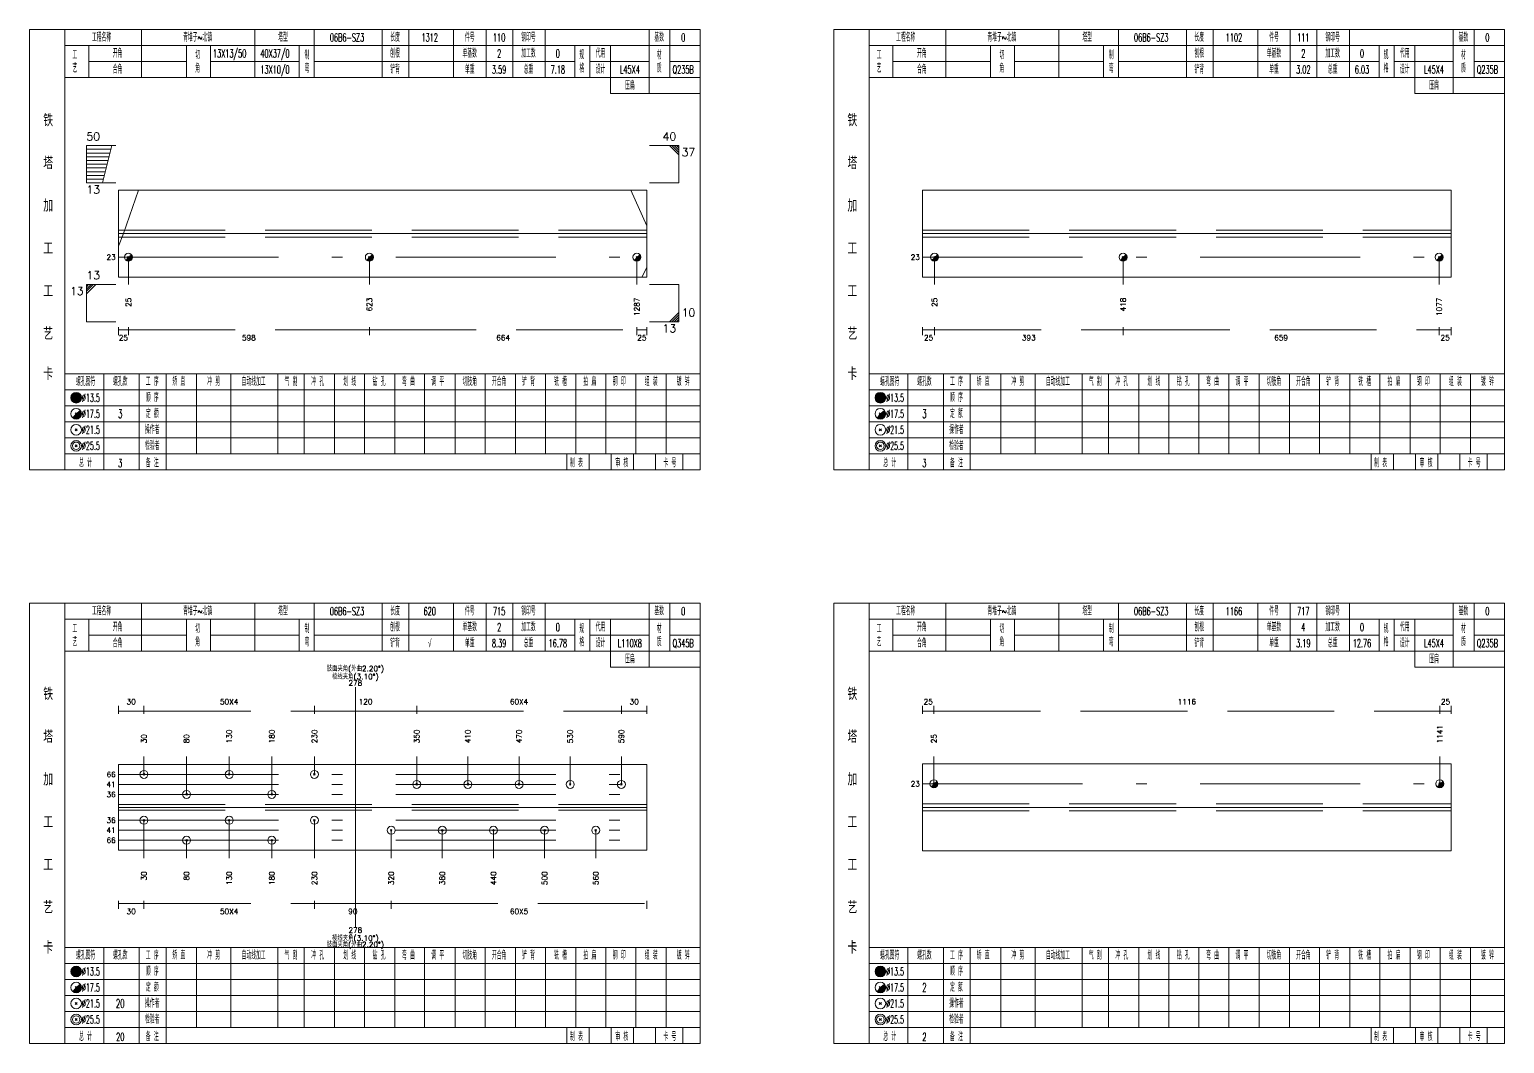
# Model space of a CAD drawing. Extents: x 0 to 30090, y 0 to 380.
# Drawn here: x 2110 to 2663, y 0 to 380 of the extents above; entities that cross this region are included whole.
import ezdxf
from ezdxf.enums import TextEntityAlignment as Align

# ---------------------------------------------------------------- set-up
doc = ezdxf.new("R2010")
doc.units = 0
doc.header["$LTSCALE"] = 20
doc.header["$MEASUREMENT"] = 0
for name, pattern in [('一点画线', [5.2, 3, -1, 0.2, -1]), ('制弯线', [5.9, 4, -0.5, 0.2, -0.5, 0.2, -0.5]), ('虚线', [2.75, 2, -0.75])]:
    doc.linetypes.add(name, pattern=pattern)
doc.layers.get('0').update_dxf_attribs({"linetype": 'CONTINUOUS', "lineweight": 25})
for name, color, linetype, lineweight in [('1', 7, 'CONTINUOUS', 25), ('4', 7, 'CONTINUOUS', 25), ('5', 7, 'CONTINUOUS', 25)]:
    doc.layers.add(name, color=color, linetype=linetype, lineweight=lineweight)
doc.styles.get("Standard").update_dxf_attribs({"font": 'simplex', "width": 0.7, "bigfont": 'gbhzfs.shx'})

# ---------------------------------------------------------------- blocks, each defined once
blk = doc.blocks.new('孔21.5')
at = {"layer": '5', "color": 7, "linetype": 'Continuous', "lineweight": 13}
for p, q in [((-0.2, -0.2), (0.2, 0.2)), ((-0.2, 0.2), (0.2, -0.2))]:
    blk.add_line(p, q, dxfattribs=at)
blk.add_circle((0, 0), 1, dxfattribs=at)
blk = doc.blocks.new('孔17.5')
at = {"layer": '5', "color": 7, "linetype": 'Continuous', "lineweight": 13}
for p, q in [((-0.2, -0.2), (0.2, 0.2)), ((-0.2, 0.2), (0.2, -0.2))]:
    blk.add_line(p, q, dxfattribs=at)
blk.add_circle((0, 0), 1, dxfattribs=at)
for radius in [0.9, 0.8, 0.7, 0.6, 0.5, 0.4, 0.3, 0.2, 0.1]:
    blk.add_arc((0, 0), radius, 225, 45, dxfattribs=at)

msp = doc.modelspace()

# ---------------------------------------------------------------- linework, layer by layer
at = {"color": 7, "linetype": 'Continuous', "lineweight": 13}
for p, q in [((2131.1, 336.5), (2142.1, 336.5)), ((2131.1, 322.5), (2131.1, 336.5)), ((2131.1, 335.1), (2140.25, 335.1)), ((2131.1, 333.7), (2139.9, 333.7)), ((2131.1, 332.3), (2139.55, 332.3)), ((2137.1, 322.5), (2140.6, 336.5)), ((2353.2, 336.5), (2342.2, 336.5)), ((2349.7, 336.5), (2353.2, 333)), ((2350.58, 336.5), (2353.2, 333.88)), ((2351.45, 336.5), (2353.2, 334.75)), ((2352.33, 336.5), (2353.2, 335.62)), ((2353.2, 322.5), (2353.2, 336.5)), ((2131.1, 330.9), (2139.2, 330.9)), ((2131.1, 329.5), (2138.85, 329.5)), ((2131.1, 328.1), (2138.5, 328.1)), ((2131.1, 326.7), (2138.15, 326.7)), ((2131.1, 325.3), (2137.8, 325.3)), ((2131.1, 323.9), (2137.45, 323.9)), ((2131.1, 322.5), (2142.1, 322.5)), ((2353.2, 322.5), (2342.2, 322.5)), ((2145.06, 303.5), (2150.65, 319.83)), ((2341.2, 306.4), (2335.16, 319.83)), ((2143.1, 298.78), (2145.06, 303.5)), ((2146.87, 294.67), (2146.87, 284.5)), ((2237.17, 294.67), (2237.17, 284.5)), ((2337.43, 294.67), (2337.43, 284.5)), ((2448.99, 294.67), (2448.99, 284.5)), ((2519.64, 294.67), (2519.64, 284.5)), ((2638.11, 294.67), (2638.11, 284.5)), ((2341.2, 290.8), (2339.24, 287.17)), ((2131.1, 284.5), (2142.1, 284.5)), ((2131.1, 284.5), (2131.1, 270.5)), ((2131.97, 284.5), (2131.1, 283.62)), ((2132.85, 284.5), (2131.1, 282.75)), ((2133.72, 284.5), (2131.1, 281.88)), ((2134.6, 284.5), (2131.1, 281)), ((2353.2, 284.5), (2342.2, 284.5)), ((2353.2, 284.5), (2353.2, 270.5)), ((2349.7, 270.5), (2353.2, 274)), ((2350.58, 270.5), (2353.2, 273.12)), ((2351.45, 270.5), (2353.2, 272.25)), ((2352.33, 270.5), (2353.2, 271.38)), ((2131.1, 270.5), (2142.1, 270.5)), ((2353.2, 270.5), (2342.2, 270.5)), ((2152.69, 100.84), (2152.69, 107.5)), ((2168.66, 93.34), (2168.66, 107.5)), ((2184.64, 100.84), (2184.64, 107.5)), ((2200.61, 93.34), (2200.61, 107.5)), ((2216.59, 100.84), (2216.59, 107.5)), ((2254.93, 97.09), (2254.93, 107.5)), ((2274.1, 97.09), (2274.1, 107.5)), ((2293.27, 97.09), (2293.27, 107.5)), ((2312.44, 97.09), (2312.44, 107.5)), ((2331.61, 97.09), (2331.61, 107.5)), ((2448.75, 97.33), (2448.75, 107.5)), ((2638.35, 97.33), (2638.35, 107.5)), ((2152.69, 83.66), (2152.69, 69.5)), ((2184.64, 83.66), (2184.64, 69.5)), ((2216.59, 83.66), (2216.59, 69.5)), ((2245.35, 79.91), (2245.35, 69.5)), ((2264.52, 79.91), (2264.52, 69.5)), ((2283.69, 79.91), (2283.69, 69.5)), ((2302.86, 79.91), (2302.86, 69.5)), ((2322.03, 79.91), (2322.03, 69.5)), ((2168.66, 76.16), (2168.66, 69.5)), ((2200.61, 76.16), (2200.61, 69.5))]:
    msp.add_line(p, q, dxfattribs=at)
at = {"color": 7, "linetype": 'Continuous', "lineweight": 18}
for p, q in [((2143.1, 319.83), (2143.1, 287.17)), ((2143.1, 319.83), (2341.2, 319.83)), ((2341.2, 319.83), (2341.2, 287.17)), ((2444.5, 319.83), (2444.5, 287.17)), ((2444.5, 319.83), (2642.6, 319.83)), ((2642.6, 319.83), (2642.6, 287.17)), ((2143.1, 303.5), (2341.2, 303.5)), ((2444.5, 303.5), (2642.6, 303.5)), ((2143.1, 104.59), (2143.1, 72.41)), ((2143.1, 104.59), (2341.2, 104.59)), ((2341.2, 104.59), (2341.2, 72.41)), ((2444.5, 104.83), (2444.5, 72.17)), ((2444.5, 104.83), (2642.6, 104.83)), ((2642.6, 104.83), (2642.6, 72.17)), ((2143.1, 88.5), (2341.2, 88.5)), ((2444.5, 88.5), (2642.6, 88.5))]:
    msp.add_line(p, q, dxfattribs=at)
at = {"color": 1, "linetype": '虚线', "lineweight": 18}
for p, q in [((2143.1, 304.83), (2341.2, 304.83)), ((2444.5, 304.83), (2642.6, 304.83)), ((2143.1, 302.17), (2341.2, 302.17)), ((2444.5, 302.17), (2642.6, 302.17)), ((2143.1, 89.59), (2341.2, 89.59)), ((2444.5, 89.83), (2642.6, 89.83)), ((2143.1, 87.41), (2341.2, 87.41)), ((2444.5, 87.17), (2642.6, 87.17))]:
    msp.add_line(p, q, dxfattribs=at)
at = {"color": 3, "linetype": '一点画线', "lineweight": 13}
for p, q in [((2143.1, 294.67), (2341.2, 294.67)), ((2444.5, 294.67), (2642.6, 294.67)), ((2143.1, 100.84), (2341.2, 100.84)), ((2143.1, 97.09), (2341.2, 97.09)), ((2444.5, 97.33), (2642.6, 97.33)), ((2143.1, 93.34), (2341.2, 93.34)), ((2143.1, 83.66), (2341.2, 83.66)), ((2143.1, 79.91), (2341.2, 79.91)), ((2143.1, 76.16), (2341.2, 76.16))]:
    msp.add_line(p, q, dxfattribs=at)
at = {"color": 8, "linetype": '虚线', "lineweight": 9}
for p, q in [((2143.1, 268.5), (2143.1, 265.5)), ((2143.1, 267.5), (2146.87, 267.5)), ((2146.87, 268.5), (2146.87, 265.5)), ((2146.87, 268.5), (2146.87, 265.5)), ((2146.87, 267.5), (2237.17, 267.5)), ((2237.17, 268.5), (2237.17, 265.5)), ((2237.17, 268.5), (2237.17, 265.5)), ((2237.17, 267.5), (2337.43, 267.5)), ((2337.43, 268.5), (2337.43, 265.5)), ((2337.43, 268.5), (2337.43, 265.5)), ((2337.43, 267.5), (2341.2, 267.5)), ((2341.2, 268.5), (2341.2, 265.5)), ((2444.5, 268.5), (2444.5, 265.5)), ((2444.5, 267.5), (2448.99, 267.5)), ((2448.99, 268.5), (2448.99, 265.5)), ((2448.99, 268.5), (2448.99, 265.5)), ((2448.99, 267.5), (2519.64, 267.5)), ((2519.64, 268.5), (2519.64, 265.5)), ((2519.64, 268.5), (2519.64, 265.5)), ((2519.64, 267.5), (2638.11, 267.5)), ((2638.11, 268.5), (2638.11, 265.5)), ((2638.11, 268.5), (2638.11, 265.5)), ((2638.11, 267.5), (2642.6, 267.5)), ((2642.6, 268.5), (2642.6, 265.5)), ((2143.1, 123.5), (2143.1, 126.5)), ((2143.1, 124.5), (2152.69, 124.5)), ((2152.69, 123.5), (2152.69, 126.5)), ((2152.69, 123.5), (2152.69, 126.5)), ((2152.69, 124.5), (2216.59, 124.5)), ((2216.59, 123.5), (2216.59, 126.5)), ((2216.59, 123.5), (2216.59, 126.5)), ((2216.59, 124.5), (2254.93, 124.5)), ((2254.93, 123.5), (2254.93, 126.5)), ((2254.93, 123.5), (2254.93, 126.5)), ((2254.93, 124.5), (2331.61, 124.5)), ((2331.61, 123.5), (2331.61, 126.5)), ((2331.61, 123.5), (2331.61, 126.5)), ((2331.61, 124.5), (2341.2, 124.5)), ((2341.2, 123.5), (2341.2, 126.5)), ((2444.5, 123.5), (2444.5, 126.5)), ((2444.5, 124.5), (2448.75, 124.5)), ((2448.75, 123.5), (2448.75, 126.5)), ((2448.75, 123.5), (2448.75, 126.5)), ((2448.75, 124.5), (2638.35, 124.5)), ((2638.35, 123.5), (2638.35, 126.5)), ((2638.35, 123.5), (2638.35, 126.5)), ((2638.35, 124.5), (2642.6, 124.5)), ((2642.6, 123.5), (2642.6, 126.5)), ((2143.1, 53.5), (2143.1, 50.5)), ((2143.1, 52.5), (2152.69, 52.5)), ((2152.69, 53.5), (2152.69, 50.5)), ((2152.69, 53.5), (2152.69, 50.5)), ((2152.69, 52.5), (2216.59, 52.5)), ((2216.59, 53.5), (2216.59, 50.5)), ((2216.59, 53.5), (2216.59, 50.5)), ((2216.59, 52.5), (2245.35, 52.5)), ((2245.35, 53.5), (2245.35, 50.5)), ((2245.35, 53.5), (2245.35, 50.5)), ((2245.35, 52.5), (2341.2, 52.5)), ((2341.2, 53.5), (2341.2, 50.5))]:
    msp.add_line(p, q, dxfattribs=at)
at = {"color": 190, "linetype": '制弯线', "lineweight": 13}
for q in [(2231.93, 133.5), (2231.93, 43.5)]:
    msp.add_line((2231.93, 88.5), q, dxfattribs=at)
at = {"layer": '1', "color": 7, "linetype": 'Continuous', "lineweight": 18}
for p, q in [((2143.1, 287.17), (2341.2, 287.17)), ((2444.5, 287.17), (2642.6, 287.17)), ((2143.1, 72.41), (2341.2, 72.41)), ((2444.5, 72.17), (2642.6, 72.17))]:
    msp.add_line(p, q, dxfattribs=at)
at = {"layer": '4', "color": 1, "linetype": 'Continuous', "lineweight": 18}
for p, q in [((2123.1, 215), (2123.1, 380)), ((2151.8, 362), (2151.8, 380)), ((2194.2, 362), (2194.2, 380)), ((2216.5, 362), (2216.5, 380)), ((2242, 362), (2242, 380)), ((2252, 362), (2252, 380)), ((2268.7, 362), (2268.7, 380)), ((2280.9, 362), (2280.9, 380)), ((2290.9, 362), (2290.9, 380)), ((2303.1, 362), (2303.1, 380)), ((2342, 356), (2342, 380)), ((2349.8, 362), (2349.8, 380)), ((2424.5, 215), (2424.5, 380)), ((2453.2, 362), (2453.2, 380)), ((2495.6, 362), (2495.6, 380)), ((2517.9, 362), (2517.9, 380)), ((2543.4, 362), (2543.4, 380)), ((2553.4, 362), (2553.4, 380)), ((2570.1, 362), (2570.1, 380)), ((2582.3, 362), (2582.3, 380)), ((2592.3, 362), (2592.3, 380)), ((2604.5, 362), (2604.5, 380)), ((2643.4, 356), (2643.4, 380)), ((2651.2, 362), (2651.2, 380)), ((2123.1, 374), (2361.2, 374)), ((2132, 362), (2132, 374)), ((2168.6, 362), (2168.6, 374)), ((2177.6, 362), (2177.6, 374)), ((2210.9, 362), (2210.9, 374)), ((2314.2, 362), (2314.2, 374)), ((2319.8, 362), (2319.8, 374)), ((2327.6, 356), (2327.6, 374)), ((2424.5, 374), (2662.6, 374)), ((2433.4, 362), (2433.4, 374)), ((2470, 362), (2470, 374)), ((2479, 362), (2479, 374)), ((2512.3, 362), (2512.3, 374)), ((2615.6, 362), (2615.6, 374)), ((2621.2, 362), (2621.2, 374)), ((2629, 356), (2629, 374)), ((2132, 368), (2168.6, 368)), ((2177.6, 368), (2210.9, 368)), ((2216.5, 368), (2314.2, 368)), ((2319.8, 368), (2342, 368)), ((2349.8, 368), (2361.2, 368)), ((2433.4, 368), (2470, 368)), ((2479, 368), (2512.3, 368)), ((2517.9, 368), (2615.6, 368)), ((2621.2, 368), (2643.4, 368)), ((2651.2, 368), (2662.6, 368)), ((2123.1, 362), (2361.2, 362)), ((2424.5, 362), (2662.6, 362)), ((2327.6, 356), (2361.2, 356)), ((2629, 356), (2662.6, 356)), ((2123.1, 251), (2361.2, 251)), ((2137.6, 215), (2137.6, 251)), ((2150.9, 215), (2150.9, 251)), ((2161, 215), (2161, 251)), ((2172.4, 221), (2172.4, 251)), ((2185.3, 221), (2185.3, 251)), ((2202.9, 221), (2202.9, 251)), ((2212.8, 221), (2212.8, 251)), ((2224.1, 221), (2224.1, 251)), ((2235.4, 221), (2235.4, 251)), ((2246.7, 221), (2246.7, 251)), ((2257.9, 221), (2257.9, 251)), ((2269.3, 221), (2269.3, 251)), ((2280.6, 221), (2280.6, 251)), ((2291.9, 221), (2291.9, 251)), ((2303.2, 221), (2303.2, 251)), ((2314.5, 221), (2314.5, 251)), ((2325.8, 221), (2325.8, 251)), ((2337.1, 221), (2337.1, 251)), ((2348.4, 221), (2348.4, 251)), ((2424.5, 251), (2662.6, 251)), ((2439, 215), (2439, 251)), ((2452.3, 215), (2452.3, 251)), ((2462.4, 215), (2462.4, 251)), ((2473.8, 221), (2473.8, 251)), ((2486.7, 221), (2486.7, 251)), ((2504.3, 221), (2504.3, 251)), ((2514.2, 221), (2514.2, 251)), ((2525.5, 221), (2525.5, 251)), ((2536.8, 221), (2536.8, 251)), ((2548.1, 221), (2548.1, 251)), ((2559.3, 221), (2559.3, 251)), ((2570.7, 221), (2570.7, 251)), ((2582, 221), (2582, 251)), ((2593.3, 221), (2593.3, 251)), ((2604.6, 221), (2604.6, 251)), ((2615.9, 221), (2615.9, 251)), ((2627.2, 221), (2627.2, 251)), ((2638.5, 221), (2638.5, 251)), ((2649.8, 221), (2649.8, 251)), ((2123.1, 245), (2361.2, 245)), ((2424.5, 245), (2662.6, 245)), ((2123.1, 239), (2361.2, 239)), ((2424.5, 239), (2662.6, 239)), ((2123.1, 233), (2361.2, 233)), ((2424.5, 233), (2662.6, 233)), ((2123.1, 227), (2361.2, 227)), ((2424.5, 227), (2662.6, 227)), ((2123.1, 221), (2361.2, 221)), ((2311.2, 215), (2311.2, 221)), ((2319.6, 215), (2319.6, 221)), ((2327.8, 215), (2327.8, 221)), ((2336.2, 215), (2336.2, 221)), ((2344.4, 215), (2344.4, 221)), ((2354.7, 215), (2354.7, 221)), ((2424.5, 221), (2662.6, 221)), ((2612.6, 215), (2612.6, 221)), ((2621, 215), (2621, 221)), ((2629.2, 215), (2629.2, 221)), ((2637.6, 215), (2637.6, 221)), ((2645.8, 215), (2645.8, 221)), ((2656.1, 215), (2656.1, 221)), ((2123.1, 0), (2123.1, 165)), ((2151.8, 147), (2151.8, 165)), ((2194.2, 147), (2194.2, 165)), ((2216.5, 147), (2216.5, 165)), ((2242, 147), (2242, 165)), ((2252, 147), (2252, 165)), ((2268.7, 147), (2268.7, 165)), ((2280.9, 147), (2280.9, 165)), ((2290.9, 147), (2290.9, 165)), ((2303.1, 147), (2303.1, 165)), ((2342, 141), (2342, 165)), ((2349.8, 147), (2349.8, 165)), ((2424.5, 0), (2424.5, 165)), ((2453.2, 147), (2453.2, 165)), ((2495.6, 147), (2495.6, 165)), ((2517.9, 147), (2517.9, 165)), ((2543.4, 147), (2543.4, 165)), ((2553.4, 147), (2553.4, 165)), ((2570.1, 147), (2570.1, 165)), ((2582.3, 147), (2582.3, 165)), ((2592.3, 147), (2592.3, 165)), ((2604.5, 147), (2604.5, 165)), ((2643.4, 141), (2643.4, 165)), ((2651.2, 147), (2651.2, 165)), ((2123.1, 159), (2361.2, 159)), ((2132, 147), (2132, 159)), ((2168.6, 147), (2168.6, 159)), ((2177.6, 147), (2177.6, 159)), ((2210.9, 147), (2210.9, 159)), ((2314.2, 147), (2314.2, 159)), ((2319.8, 147), (2319.8, 159)), ((2327.6, 141), (2327.6, 159)), ((2424.5, 159), (2662.6, 159)), ((2433.4, 147), (2433.4, 159)), ((2470, 147), (2470, 159)), ((2479, 147), (2479, 159)), ((2512.3, 147), (2512.3, 159)), ((2615.6, 147), (2615.6, 159)), ((2621.2, 147), (2621.2, 159)), ((2629, 141), (2629, 159)), ((2132, 153), (2168.6, 153)), ((2177.6, 153), (2210.9, 153)), ((2216.5, 153), (2314.2, 153)), ((2319.8, 153), (2342, 153)), ((2349.8, 153), (2361.2, 153)), ((2433.4, 153), (2470, 153)), ((2479, 153), (2512.3, 153)), ((2517.9, 153), (2615.6, 153)), ((2621.2, 153), (2643.4, 153)), ((2651.2, 153), (2662.6, 153)), ((2123.1, 147), (2361.2, 147)), ((2424.5, 147), (2662.6, 147)), ((2327.6, 141), (2361.2, 141)), ((2629, 141), (2662.6, 141)), ((2123.1, 36), (2361.2, 36)), ((2137.6, 0), (2137.6, 36)), ((2150.9, 0), (2150.9, 36)), ((2161, 0), (2161, 36)), ((2172.4, 6), (2172.4, 36)), ((2185.3, 6), (2185.3, 36)), ((2202.9, 6), (2202.9, 36)), ((2212.8, 6), (2212.8, 36)), ((2224.1, 6), (2224.1, 36)), ((2235.4, 6), (2235.4, 36)), ((2246.7, 6), (2246.7, 36)), ((2257.9, 6), (2257.9, 36)), ((2269.3, 6), (2269.3, 36)), ((2280.6, 6), (2280.6, 36)), ((2291.9, 6), (2291.9, 36)), ((2303.2, 6), (2303.2, 36)), ((2314.5, 6), (2314.5, 36)), ((2325.8, 6), (2325.8, 36)), ((2337.1, 6), (2337.1, 36)), ((2348.4, 6), (2348.4, 36)), ((2424.5, 36), (2662.6, 36)), ((2439, 0), (2439, 36)), ((2452.3, 0), (2452.3, 36)), ((2462.4, 0), (2462.4, 36)), ((2473.8, 6), (2473.8, 36)), ((2486.7, 6), (2486.7, 36)), ((2504.3, 6), (2504.3, 36)), ((2514.2, 6), (2514.2, 36)), ((2525.5, 6), (2525.5, 36)), ((2536.8, 6), (2536.8, 36)), ((2548.1, 6), (2548.1, 36)), ((2559.3, 6), (2559.3, 36)), ((2570.7, 6), (2570.7, 36)), ((2582, 6), (2582, 36)), ((2593.3, 6), (2593.3, 36)), ((2604.6, 6), (2604.6, 36)), ((2615.9, 6), (2615.9, 36)), ((2627.2, 6), (2627.2, 36)), ((2638.5, 6), (2638.5, 36)), ((2649.8, 6), (2649.8, 36)), ((2123.1, 30), (2361.2, 30)), ((2424.5, 30), (2662.6, 30)), ((2123.1, 24), (2361.2, 24)), ((2424.5, 24), (2662.6, 24)), ((2123.1, 18), (2361.2, 18)), ((2424.5, 18), (2662.6, 18)), ((2123.1, 12), (2361.2, 12)), ((2424.5, 12), (2662.6, 12)), ((2123.1, 6), (2361.2, 6)), ((2311.2, 0), (2311.2, 6)), ((2319.6, 0), (2319.6, 6)), ((2327.8, 0), (2327.8, 6)), ((2336.2, 0), (2336.2, 6)), ((2344.4, 0), (2344.4, 6)), ((2354.7, 0), (2354.7, 6)), ((2424.5, 6), (2662.6, 6)), ((2612.6, 0), (2612.6, 6)), ((2621, 0), (2621, 6)), ((2629.2, 0), (2629.2, 6)), ((2637.6, 0), (2637.6, 6)), ((2645.8, 0), (2645.8, 6)), ((2656.1, 0), (2656.1, 6))]:
    msp.add_line(p, q, dxfattribs=at)
at = {"layer": '4', "color": 7, "linetype": 'Continuous', "lineweight": 13}
for p, q in [((2127.1, 241.8), (2127.5, 242.2)), ((2127.5, 241.8), (2127.1, 242.2)), ((2428.5, 241.8), (2428.9, 242.2)), ((2428.9, 241.8), (2428.5, 242.2)), ((2126.9, 235.6), (2127.7, 236.4)), ((2126.9, 236.4), (2127.7, 235.6)), ((2428.3, 235.6), (2429.1, 236.4)), ((2428.3, 236.4), (2429.1, 235.6)), ((2126.9, 229.6), (2127.7, 230.4)), ((2126.9, 230.4), (2127.7, 229.6)), ((2428.3, 229.6), (2429.1, 230.4)), ((2428.3, 230.4), (2429.1, 229.6)), ((2126.9, 223.6), (2127.7, 224.4)), ((2126.9, 224.4), (2127.7, 223.6)), ((2428.3, 223.6), (2429.1, 224.4)), ((2428.3, 224.4), (2429.1, 223.6)), ((2127.1, 26.8), (2127.5, 27.2)), ((2127.5, 26.8), (2127.1, 27.2)), ((2428.5, 26.8), (2428.9, 27.2)), ((2428.9, 26.8), (2428.5, 27.2)), ((2126.9, 20.6), (2127.7, 21.4)), ((2126.9, 21.4), (2127.7, 20.6)), ((2428.3, 20.6), (2429.1, 21.4)), ((2428.3, 21.4), (2429.1, 20.6)), ((2126.9, 14.6), (2127.7, 15.4)), ((2126.9, 15.4), (2127.7, 14.6)), ((2428.3, 14.6), (2429.1, 15.4)), ((2428.3, 15.4), (2429.1, 14.6)), ((2126.9, 8.6), (2127.7, 9.4)), ((2126.9, 9.4), (2127.7, 8.6)), ((2428.3, 8.6), (2429.1, 9.4)), ((2428.3, 9.4), (2429.1, 8.6))]:
    msp.add_line(p, q, dxfattribs=at)
at = {"layer": '4', "color": 1, "linetype": 'Continuous', "lineweight": 18}
for points in [[(2109.8, 380), (2109.8, 215), (2361.2, 215), (2361.2, 380)], [(2411.2, 380), (2411.2, 215), (2662.6, 215), (2662.6, 380)], [(2109.8, 165), (2109.8, 0), (2361.2, 0), (2361.2, 165)], [(2411.2, 165), (2411.2, 0), (2662.6, 0), (2662.6, 165)]]:
    msp.add_lwpolyline(points, close=True, dxfattribs=at)
at = {"layer": '4', "color": 7, "linetype": 'Continuous', "lineweight": 13}
for centre, radius in [((2127.3, 242), 2), ((2127.3, 242), 1.8), ((2127.3, 242), 1.6), ((2127.3, 242), 1.4), ((2428.7, 242), 2), ((2428.7, 242), 1.8), ((2428.7, 242), 1.6), ((2428.7, 242), 1.4), ((2127.3, 236), 2), ((2127.3, 242), 1.2), ((2127.3, 242), 1), ((2127.3, 242), 0.8), ((2127.3, 242), 0.6), ((2127.3, 242), 0.4), ((2127.3, 242), 0.2), ((2428.7, 236), 2), ((2428.7, 242), 1.2), ((2428.7, 242), 1), ((2428.7, 242), 0.8), ((2428.7, 242), 0.6), ((2428.7, 242), 0.4), ((2428.7, 242), 0.2), ((2127.3, 230), 2), ((2428.7, 230), 2), ((2127.3, 224), 2), ((2127.3, 224), 1.4), ((2428.7, 224), 2), ((2428.7, 224), 1.4), ((2127.3, 27), 2), ((2127.3, 27), 1.8), ((2127.3, 27), 1.6), ((2127.3, 27), 1.4), ((2127.3, 27), 1.2), ((2127.3, 27), 1), ((2127.3, 27), 0.8), ((2428.7, 27), 2), ((2428.7, 27), 1.8), ((2428.7, 27), 1.6), ((2428.7, 27), 1.4), ((2428.7, 27), 1.2), ((2428.7, 27), 1), ((2428.7, 27), 0.8), ((2127.3, 21), 2), ((2127.3, 27), 0.6), ((2127.3, 27), 0.4), ((2127.3, 27), 0.2), ((2428.7, 21), 2), ((2428.7, 27), 0.6), ((2428.7, 27), 0.4), ((2428.7, 27), 0.2), ((2127.3, 15), 2), ((2428.7, 15), 2), ((2127.3, 9), 2), ((2127.3, 9), 1.4), ((2428.7, 9), 2), ((2428.7, 9), 1.4)]:
    msp.add_circle(centre, radius, dxfattribs=at)
for centre, radius in [((2127.3, 236), 1.8), ((2127.3, 236), 1.6), ((2127.3, 236), 1.4), ((2127.3, 236), 1.2), ((2127.3, 236), 1), ((2127.3, 236), 0.8), ((2127.3, 236), 0.6), ((2127.3, 236), 0.4), ((2127.3, 236), 0.2), ((2428.7, 236), 1.8), ((2428.7, 236), 1.6), ((2428.7, 236), 1.4), ((2428.7, 236), 1.2), ((2428.7, 236), 1), ((2428.7, 236), 0.8), ((2428.7, 236), 0.6), ((2428.7, 236), 0.4), ((2428.7, 236), 0.2), ((2127.3, 21), 1.8), ((2127.3, 21), 1.6), ((2428.7, 21), 1.8), ((2428.7, 21), 1.6), ((2127.3, 21), 1.4), ((2127.3, 21), 1.2), ((2127.3, 21), 1), ((2127.3, 21), 0.8), ((2127.3, 21), 0.6), ((2127.3, 21), 0.4), ((2127.3, 21), 0.2), ((2428.7, 21), 1.4), ((2428.7, 21), 1.2), ((2428.7, 21), 1), ((2428.7, 21), 0.8), ((2428.7, 21), 0.6), ((2428.7, 21), 0.4), ((2428.7, 21), 0.2)]:
    msp.add_arc(centre, radius, 225, 45, dxfattribs=at)

# ---------------------------------------------------------------- block references
at = {"color": 7, "linetype": 'Continuous', "lineweight": 13, "xscale": 1.5, "yscale": 1.5, "zscale": 1.5}
for name, p in [('孔21.5', (2152.69, 100.84)), ('孔21.5', (2184.64, 100.84)), ('孔21.5', (2216.59, 100.84)), ('孔21.5', (2168.66, 93.34)), ('孔21.5', (2200.61, 93.34)), ('孔21.5', (2254.93, 97.09)), ('孔21.5', (2274.1, 97.09)), ('孔21.5', (2293.27, 97.09)), ('孔21.5', (2312.44, 97.09)), ('孔21.5', (2331.61, 97.09)), ('孔17.5', (2448.75, 97.33)), ('孔17.5', (2638.35, 97.33))]:
    msp.add_blockref(name, p, dxfattribs=at)
at = {"layer": '1', "color": 7, "linetype": 'Continuous', "lineweight": 13, "xscale": 1.5, "yscale": 1.5, "zscale": 1.5}
for name, p in [('孔17.5', (2146.87, 294.67)), ('孔17.5', (2237.17, 294.67)), ('孔17.5', (2337.43, 294.67)), ('孔17.5', (2448.99, 294.67)), ('孔17.5', (2519.64, 294.67)), ('孔17.5', (2638.11, 294.67)), ('孔21.5', (2152.69, 83.66)), ('孔21.5', (2184.64, 83.66)), ('孔21.5', (2216.59, 83.66)), ('孔21.5', (2168.66, 76.16)), ('孔21.5', (2200.61, 76.16)), ('孔21.5', (2245.35, 79.91)), ('孔21.5', (2264.52, 79.91)), ('孔21.5', (2283.69, 79.91)), ('孔21.5', (2302.86, 79.91)), ('孔21.5', (2322.03, 79.91))]:
    msp.add_blockref(name, p, dxfattribs=at)

# ---------------------------------------------------------------- texts
at = {"color": 7, "linetype": 'Continuous', "lineweight": 13}
for s, p in [('50', (2131.1, 337.5)), ('13', (2131.1, 285.5)), ('10', (2354.2, 271.5))]:
    msp.add_text(s, height=3, dxfattribs=at).set_placement(p, align=Align.BOTTOM_LEFT)
msp.add_text('40', height=3, dxfattribs=at).set_placement((2352.2, 337.5), align=Align.BOTTOM_RIGHT)
for s, p in [('37', (2354.2, 335.5)), ('13', (2131.1, 321.5))]:
    msp.add_text(s, height=3, dxfattribs=at).set_placement(p, align=Align.TOP_LEFT)
for s, p in [('23', (2142.1, 294.67)), ('23', (2443.5, 294.67)), ('66', (2142.1, 100.84)), ('41', (2142.1, 97.09)), ('36', (2142.1, 93.34)), ('23', (2443.5, 97.33)), ('36', (2142.1, 83.66)), ('41', (2142.1, 79.91)), ('66', (2142.1, 76.16))]:
    msp.add_text(s, height=2, dxfattribs=at).set_placement(p, align=Align.MIDDLE_RIGHT)
for p in [(2130.1, 283.5), (2352.2, 269.5)]:
    msp.add_text('13', height=3, dxfattribs=at).set_placement(p, align=Align.TOP_RIGHT)
at = {"color": 8, "linetype": 'Continuous', "lineweight": 9}
for s, p in [('25', (2144.99, 265.5)), ('598', (2192.02, 265.5)), ('664', (2287.3, 265.5)), ('25', (2339.31, 265.5)), ('25', (2446.75, 265.5)), ('393', (2484.32, 265.5)), ('659', (2578.87, 265.5)), ('25', (2640.35, 265.5)), ('30', (2147.89, 50.5)), ('50X4', (2184.64, 50.5)), ('90', (2230.97, 50.5)), ('60X5', (2293.27, 50.5))]:
    msp.add_text(s, height=2, dxfattribs=at).set_placement(p, align=Align.TOP_CENTER)
at = {"color": 7, "linetype": 'Continuous', "lineweight": 13}
for s, p in [('肢面夹角(外曲2.20%%d)', (2231.93, 141.5)), ('278', (2231.93, 43.5))]:
    msp.add_text(s, height=2, dxfattribs=at).set_placement(p, align=Align.TOP_CENTER)
for p in [(2231.93, 137.5), (2231.93, 39.5)]:
    msp.add_text('棱线夹角(3.10%%d)', height=2, dxfattribs=at).set_placement(p, align=Align.MIDDLE_CENTER)
for s, p in [('278', (2231.93, 133.5)), ('肢面夹角(外曲2.20%%d)', (2231.93, 35.5))]:
    msp.add_text(s, height=2, dxfattribs=at).set_placement(p, align=Align.BOTTOM_CENTER)
at = {"color": 8, "linetype": 'Continuous', "lineweight": 9}
for s, p in [('30', (2147.89, 126.5)), ('50X4', (2184.64, 126.5)), ('120', (2235.76, 126.5)), ('60X4', (2293.27, 126.5)), ('30', (2336.41, 126.5)), ('25', (2446.62, 126.5)), ('1116', (2543.55, 126.5)), ('25', (2640.48, 126.5))]:
    msp.add_text(s, height=2, dxfattribs=at).set_placement(p, align=Align.BOTTOM_CENTER)
at = {"color": 7, "linetype": 'Continuous', "lineweight": 13}
for s, p in [('130', (2184.64, 112.5)), ('180', (2200.61, 112.5)), ('230', (2216.59, 112.5)), ('350', (2254.93, 112.5)), ('410', (2274.1, 112.5)), ('470', (2293.27, 112.5)), ('530', (2312.44, 112.5)), ('590', (2331.61, 112.5)), ('1141', (2638.35, 112.5)), ('30', (2152.69, 112.5)), ('80', (2168.66, 112.5)), ('25', (2448.75, 112.5))]:
    msp.add_text(s, height=2, rotation=90, dxfattribs=at).set_placement(p, align=Align.MIDDLE_LEFT)
at = {"layer": '1', "color": 7, "linetype": 'Continuous', "lineweight": 13}
for s, p in [('25', (2146.87, 279.5)), ('623', (2237.17, 279.5)), ('1287', (2337.43, 279.5)), ('25', (2448.99, 279.5)), ('418', (2519.64, 279.5)), ('1077', (2638.11, 279.5)), ('30', (2152.69, 64.5)), ('80', (2168.66, 64.5)), ('130', (2184.64, 64.5)), ('180', (2200.61, 64.5)), ('230', (2216.59, 64.5)), ('320', (2245.35, 64.5)), ('380', (2264.52, 64.5)), ('440', (2283.69, 64.5)), ('500', (2302.86, 64.5)), ('560', (2322.03, 64.5))]:
    msp.add_text(s, height=2, rotation=90, dxfattribs=at).set_placement(p, align=Align.MIDDLE_RIGHT)
at = {"layer": '4', "color": 1, "linetype": 'Continuous', "lineweight": 13}
for s, height, width, p in [('工程名称', 3, 0.6, (2136.8, 377)), ('青堆子~北镇', 3, 0.6, (2172.8, 377)), ('塔型', 3, 0.6, (2204.8, 377)), ('06B6-SZ3', 3, 0.6, (2228.8, 377)), ('长度', 3, 0.6, (2246.8, 377)), ('1312', 3, 0.6, (2259.8, 377)), ('件号', 3, 0.6, (2274.8, 377)), ('110', 3, 0.6, (2285.8, 377)), ('钢印号', 3, 0.6, (2296.8, 377)), ('基数', 3, 0.6, (2345.8, 377)), ('0', 3, 0.6, (2354.8, 377)), ('工程名称', 3, 0.6, (2438.2, 377)), ('青堆子~北镇', 3, 0.6, (2474.2, 377)), ('塔型', 3, 0.6, (2506.2, 377)), ('06B6-SZ3', 3, 0.6, (2530.2, 377)), ('长度', 3, 0.6, (2548.2, 377)), ('1102', 3, 0.6, (2561.2, 377)), ('件号', 3, 0.6, (2576.2, 377)), ('111', 3, 0.6, (2587.2, 377)), ('钢印号', 3, 0.6, (2598.2, 377)), ('基数', 3, 0.6, (2647.2, 377)), ('0', 3, 0.6, (2656.2, 377)), ('工', 3, 0.6, (2126.8, 370.4)), ('开角', 3, 0.6, (2142.8, 371)), ('切', 3, 0.6, (2172.8, 370.4)), ('13X13/50', 3, 0.6, (2184.8, 371)), ('40X37/0', 3, 0.6, (2201.8, 371)), ('制', 3, 0.6, (2213.8, 370.4)), ('刨根', 3, 0.6, (2246.8, 371)), ('单基数', 3, 0.6, (2274.8, 371)), ('2', 3, 0.6, (2285.8, 371)), ('加工数', 3, 0.6, (2296.8, 371)), ('0', 3, 0.6, (2307.8, 371)), ('规', 3, 0.6, (2316.8, 370.4)), ('代用', 3, 0.6, (2323.8, 371)), ('材', 3, 0.6, (2345.8, 370.4)), ('工', 3, 0.6, (2428.2, 370.4)), ('开角', 3, 0.6, (2444.2, 371)), ('切', 3, 0.6, (2474.2, 370.4)), ('制', 3, 0.6, (2515.2, 370.4)), ('刨根', 3, 0.6, (2548.2, 371)), ('单基数', 3, 0.6, (2576.2, 371)), ('2', 3, 0.6, (2587.2, 371)), ('加工数', 3, 0.6, (2598.2, 371)), ('0', 3, 0.6, (2609.2, 371)), ('规', 3, 0.6, (2618.2, 370.4)), ('代用', 3, 0.6, (2625.2, 371)), ('材', 3, 0.6, (2647.2, 370.4)), ('艺', 3, 0.6, (2126.8, 365.4)), ('合角', 3, 0.6, (2142.8, 365)), ('角', 3, 0.6, (2172.8, 365.4)), ('13X10/0', 3, 0.6, (2201.8, 365)), ('弯', 3, 0.6, (2213.8, 365.4)), ('铲背', 3, 0.6, (2246.8, 365)), ('单重', 3, 0.6, (2274.8, 365)), ('3.59', 3, 0.6, (2285.8, 365)), ('总重', 3, 0.6, (2296.8, 365)), ('7.18', 3, 0.6, (2307.8, 365)), ('格', 3, 0.6, (2316.8, 365.4)), ('设计', 3, 0.6, (2323.8, 365)), ('L45X4', 3, 0.6, (2334.8, 365)), ('质', 3, 0.6, (2345.8, 365.4)), ('Q235B', 3, 0.6, (2354.8, 365)), ('艺', 3, 0.6, (2428.2, 365.4)), ('合角', 3, 0.6, (2444.2, 365)), ('角', 3, 0.6, (2474.2, 365.4)), ('弯', 3, 0.6, (2515.2, 365.4)), ('铲背', 3, 0.6, (2548.2, 365)), ('单重', 3, 0.6, (2576.2, 365)), ('3.02', 3, 0.6, (2587.2, 365)), ('总重', 3, 0.6, (2598.2, 365)), ('6.03', 3, 0.6, (2609.2, 365)), ('格', 3, 0.6, (2618.2, 365.4)), ('设计', 3, 0.6, (2625.2, 365)), ('L45X4', 3, 0.6, (2636.2, 365)), ('质', 3, 0.6, (2647.2, 365.4)), ('Q235B', 3, 0.6, (2656.2, 365)), ('压扁', 3, 0.6, (2334.8, 359)), ('压扁', 3, 0.6, (2636.2, 359)), ('铁', 4.6, 0.8, (2116.8, 346)), ('铁', 4.6, 0.8, (2418.2, 346)), ('塔', 4.6, 0.8, (2116.8, 330)), ('塔', 4.6, 0.8, (2418.2, 330)), ('加', 4.6, 0.8, (2116.8, 314)), ('加', 4.6, 0.8, (2418.2, 314)), ('工', 4.6, 0.8, (2116.8, 298)), ('工', 4.6, 0.8, (2418.2, 298)), ('工', 4.6, 0.8, (2116.8, 282)), ('工', 4.6, 0.8, (2418.2, 282)), ('艺', 4.6, 0.8, (2116.8, 266)), ('艺', 4.6, 0.8, (2418.2, 266)), ('卡', 4.6, 0.8, (2116.8, 251)), ('螺孔图符', 3, 0.6, (2130.8, 248)), ('螺孔数', 3, 0.6, (2143.8, 248)), ('工 序', 3, 0.6, (2155.8, 248)), ('矫 直', 3, 0.6, (2165.8, 248)), ('冲 剪', 3, 0.6, (2178.8, 248)), ('自动线加工', 3, 0.6, (2193.8, 248)), ('气 割', 3, 0.6, (2207.8, 248)), ('冲 孔', 3, 0.6, (2217.8, 248)), ('划 线', 3, 0.6, (2229.8, 248)), ('钻 孔', 3, 0.6, (2240.8, 248)), ('弯 曲', 3, 0.6, (2251.8, 248)), ('调 平', 3, 0.6, (2262.8, 248)), ('切肢角', 3, 0.6, (2274.8, 248)), ('开合角', 3, 0.6, (2285.8, 248)), ('铲 背', 3, 0.6, (2296.8, 248)), ('铣 槽', 3, 0.6, (2308.8, 248)), ('拍 扁', 3, 0.6, (2319.8, 248)), ('钢 印', 3, 0.6, (2330.8, 248)), ('组 装', 3, 0.6, (2342.8, 248)), ('镀 锌', 3, 0.6, (2354.8, 248)), ('卡', 4.6, 0.8, (2418.2, 251)), ('螺孔图符', 3, 0.6, (2432.2, 248)), ('螺孔数', 3, 0.6, (2445.2, 248)), ('工 序', 3, 0.6, (2457.2, 248)), ('矫 直', 3, 0.6, (2467.2, 248)), ('冲 剪', 3, 0.6, (2480.2, 248)), ('自动线加工', 3, 0.6, (2495.2, 248)), ('气 割', 3, 0.6, (2509.2, 248)), ('冲 孔', 3, 0.6, (2519.2, 248)), ('划 线', 3, 0.6, (2531.2, 248)), ('钻 孔', 3, 0.6, (2542.2, 248)), ('弯 曲', 3, 0.6, (2553.2, 248)), ('调 平', 3, 0.6, (2564.2, 248)), ('切肢角', 3, 0.6, (2576.2, 248)), ('开合角', 3, 0.6, (2587.2, 248)), ('铲 背', 3, 0.6, (2598.2, 248)), ('铣 槽', 3, 0.6, (2610.2, 248)), ('拍 扁', 3, 0.6, (2621.2, 248)), ('钢 印', 3, 0.6, (2632.2, 248)), ('组 装', 3, 0.6, (2644.2, 248)), ('镀 锌', 3, 0.6, (2656.2, 248)), ('%%C13.5', 3, 0.5, (2132.8, 242)), ('顺 序', 3, 0.6, (2155.8, 242)), ('%%C13.5', 3, 0.5, (2434.2, 242)), ('顺 序', 3, 0.6, (2457.2, 242)), ('定 额', 3, 0.6, (2155.8, 236)), ('定 额', 3, 0.6, (2457.2, 236)), ('%%C17.5', 3, 0.5, (2132.8, 236)), ('3', 3.2, 0.6, (2143.8, 236)), ('%%C17.5', 3, 0.5, (2434.2, 236)), ('3', 3.2, 0.6, (2445.2, 236)), ('%%C21.5', 3, 0.5, (2132.8, 230)), ('操作者', 3, 0.6, (2155.8, 230)), ('%%C21.5', 3, 0.5, (2434.2, 230)), ('操作者', 3, 0.6, (2457.2, 230)), ('%%C25.5', 3, 0.5, (2132.8, 224)), ('检验者', 3, 0.6, (2155.8, 224)), ('%%C25.5', 3, 0.5, (2434.2, 224)), ('检验者', 3, 0.6, (2457.2, 224)), ('总 计', 3, 0.6, (2130.8, 217.5)), ('3', 3, 0.6, (2143.8, 217.5)), ('备 注', 3, 0.6, (2155.8, 217.5)), ('制 表', 3, 0.6, (2314.8, 217.5)), ('审 核', 3, 0.6, (2331.8, 217.5)), ('卡 号', 3, 0.6, (2349.8, 217.5)), ('总 计', 3, 0.6, (2432.2, 217.5)), ('3', 3, 0.6, (2445.2, 217.5)), ('备 注', 3, 0.6, (2457.2, 217.5)), ('制 表', 3, 0.6, (2616.2, 217.5)), ('审 核', 3, 0.6, (2633.2, 217.5)), ('卡 号', 3, 0.6, (2651.2, 217.5)), ('工程名称', 3, 0.6, (2136.8, 162)), ('青堆子~北镇', 3, 0.6, (2172.8, 162)), ('塔型', 3, 0.6, (2204.8, 162)), ('06B6-SZ3', 3, 0.6, (2228.8, 162)), ('长度', 3, 0.6, (2246.8, 162)), ('620', 3, 0.6, (2259.8, 162)), ('件号', 3, 0.6, (2274.8, 162)), ('715', 3, 0.6, (2285.8, 162)), ('钢印号', 3, 0.6, (2296.8, 162)), ('基数', 3, 0.6, (2345.8, 162)), ('0', 3, 0.6, (2354.8, 162)), ('工程名称', 3, 0.6, (2438.2, 162)), ('青堆子~北镇', 3, 0.6, (2474.2, 162)), ('塔型', 3, 0.6, (2506.2, 162)), ('06B6-SZ3', 3, 0.6, (2530.2, 162)), ('长度', 3, 0.6, (2548.2, 162)), ('1166', 3, 0.6, (2561.2, 162)), ('件号', 3, 0.6, (2576.2, 162)), ('717', 3, 0.6, (2587.2, 162)), ('钢印号', 3, 0.6, (2598.2, 162)), ('基数', 3, 0.6, (2647.2, 162)), ('0', 3, 0.6, (2656.2, 162)), ('工', 3, 0.6, (2126.8, 155.4)), ('开角', 3, 0.6, (2142.8, 156)), ('切', 3, 0.6, (2172.8, 155.4)), ('制', 3, 0.6, (2213.8, 155.4)), ('刨根', 3, 0.6, (2246.8, 156)), ('单基数', 3, 0.6, (2274.8, 156)), ('2', 3, 0.6, (2285.8, 156)), ('加工数', 3, 0.6, (2296.8, 156)), ('0', 3, 0.6, (2307.8, 156)), ('规', 3, 0.6, (2316.8, 155.4)), ('代用', 3, 0.6, (2323.8, 156)), ('材', 3, 0.6, (2345.8, 155.4)), ('工', 3, 0.6, (2428.2, 155.4)), ('开角', 3, 0.6, (2444.2, 156)), ('切', 3, 0.6, (2474.2, 155.4)), ('制', 3, 0.6, (2515.2, 155.4)), ('刨根', 3, 0.6, (2548.2, 156)), ('单基数', 3, 0.6, (2576.2, 156)), ('4', 3, 0.6, (2587.2, 156)), ('加工数', 3, 0.6, (2598.2, 156)), ('0', 3, 0.6, (2609.2, 156)), ('规', 3, 0.6, (2618.2, 155.4)), ('代用', 3, 0.6, (2625.2, 156)), ('材', 3, 0.6, (2647.2, 155.4)), ('艺', 3, 0.6, (2126.8, 150.4)), ('合角', 3, 0.6, (2142.8, 150)), ('角', 3, 0.6, (2172.8, 150.4)), ('弯', 3, 0.6, (2213.8, 150.4)), ('铲背', 3, 0.6, (2246.8, 150)), ('√', 3, 0.6, (2259.8, 150)), ('单重', 3, 0.6, (2274.8, 150)), ('8.39', 3, 0.6, (2285.8, 150)), ('总重', 3, 0.6, (2296.8, 150)), ('16.78', 3, 0.6, (2307.8, 150)), ('格', 3, 0.6, (2316.8, 150.4)), ('设计', 3, 0.6, (2323.8, 150)), ('L110X8', 3, 0.6, (2334.8, 150)), ('质', 3, 0.6, (2345.8, 150.4)), ('Q345B', 3, 0.6, (2354.8, 150)), ('艺', 3, 0.6, (2428.2, 150.4)), ('合角', 3, 0.6, (2444.2, 150)), ('角', 3, 0.6, (2474.2, 150.4)), ('弯', 3, 0.6, (2515.2, 150.4)), ('铲背', 3, 0.6, (2548.2, 150)), ('单重', 3, 0.6, (2576.2, 150)), ('3.19', 3, 0.6, (2587.2, 150)), ('总重', 3, 0.6, (2598.2, 150)), ('12.76', 3, 0.6, (2609.2, 150)), ('格', 3, 0.6, (2618.2, 150.4)), ('设计', 3, 0.6, (2625.2, 150)), ('L45X4', 3, 0.6, (2636.2, 150)), ('质', 3, 0.6, (2647.2, 150.4)), ('Q235B', 3, 0.6, (2656.2, 150)), ('压扁', 3, 0.6, (2334.8, 144)), ('压扁', 3, 0.6, (2636.2, 144)), ('铁', 4.6, 0.8, (2116.8, 131)), ('铁', 4.6, 0.8, (2418.2, 131)), ('塔', 4.6, 0.8, (2116.8, 115)), ('塔', 4.6, 0.8, (2418.2, 115)), ('加', 4.6, 0.8, (2116.8, 99)), ('加', 4.6, 0.8, (2418.2, 99)), ('工', 4.6, 0.8, (2116.8, 83)), ('工', 4.6, 0.8, (2418.2, 83)), ('工', 4.6, 0.8, (2116.8, 67)), ('工', 4.6, 0.8, (2418.2, 67)), ('艺', 4.6, 0.8, (2116.8, 51)), ('艺', 4.6, 0.8, (2418.2, 51)), ('卡', 4.6, 0.8, (2116.8, 36)), ('卡', 4.6, 0.8, (2418.2, 36)), ('螺孔图符', 3, 0.6, (2130.8, 33)), ('螺孔数', 3, 0.6, (2143.8, 33)), ('工 序', 3, 0.6, (2155.8, 33)), ('矫 直', 3, 0.6, (2165.8, 33)), ('冲 剪', 3, 0.6, (2178.8, 33)), ('自动线加工', 3, 0.6, (2193.8, 33)), ('气 割', 3, 0.6, (2207.8, 33)), ('冲 孔', 3, 0.6, (2217.8, 33)), ('划 线', 3, 0.6, (2229.8, 33)), ('钻 孔', 3, 0.6, (2240.8, 33)), ('弯 曲', 3, 0.6, (2251.8, 33)), ('调 平', 3, 0.6, (2262.8, 33)), ('切肢角', 3, 0.6, (2274.8, 33)), ('开合角', 3, 0.6, (2285.8, 33)), ('铲 背', 3, 0.6, (2296.8, 33)), ('铣 槽', 3, 0.6, (2308.8, 33)), ('拍 扁', 3, 0.6, (2319.8, 33)), ('钢 印', 3, 0.6, (2330.8, 33)), ('组 装', 3, 0.6, (2342.8, 33)), ('镀 锌', 3, 0.6, (2354.8, 33)), ('螺孔图符', 3, 0.6, (2432.2, 33)), ('螺孔数', 3, 0.6, (2445.2, 33)), ('工 序', 3, 0.6, (2457.2, 33)), ('矫 直', 3, 0.6, (2467.2, 33)), ('冲 剪', 3, 0.6, (2480.2, 33)), ('自动线加工', 3, 0.6, (2495.2, 33)), ('气 割', 3, 0.6, (2509.2, 33)), ('冲 孔', 3, 0.6, (2519.2, 33)), ('划 线', 3, 0.6, (2531.2, 33)), ('钻 孔', 3, 0.6, (2542.2, 33)), ('弯 曲', 3, 0.6, (2553.2, 33)), ('调 平', 3, 0.6, (2564.2, 33)), ('切肢角', 3, 0.6, (2576.2, 33)), ('开合角', 3, 0.6, (2587.2, 33)), ('铲 背', 3, 0.6, (2598.2, 33)), ('铣 槽', 3, 0.6, (2610.2, 33)), ('拍 扁', 3, 0.6, (2621.2, 33)), ('钢 印', 3, 0.6, (2632.2, 33)), ('组 装', 3, 0.6, (2644.2, 33)), ('镀 锌', 3, 0.6, (2656.2, 33)), ('%%C13.5', 3, 0.5, (2132.8, 27)), ('顺 序', 3, 0.6, (2155.8, 27)), ('%%C13.5', 3, 0.5, (2434.2, 27)), ('顺 序', 3, 0.6, (2457.2, 27)), ('%%C17.5', 3, 0.5, (2132.8, 21)), ('定 额', 3, 0.6, (2155.8, 21)), ('%%C17.5', 3, 0.5, (2434.2, 21)), ('2', 3.2, 0.6, (2445.2, 21)), ('定 额', 3, 0.6, (2457.2, 21)), ('20', 3.2, 0.6, (2143.8, 15)), ('操作者', 3, 0.6, (2155.8, 15)), ('操作者', 3, 0.6, (2457.2, 15)), ('%%C21.5', 3, 0.5, (2132.8, 15)), ('%%C21.5', 3, 0.5, (2434.2, 15)), ('%%C25.5', 3, 0.5, (2132.8, 9)), ('检验者', 3, 0.6, (2155.8, 9)), ('%%C25.5', 3, 0.5, (2434.2, 9)), ('检验者', 3, 0.6, (2457.2, 9)), ('总 计', 3, 0.6, (2130.8, 2.5)), ('20', 3, 0.6, (2143.8, 2.5)), ('备 注', 3, 0.6, (2155.8, 2.5)), ('制 表', 3, 0.6, (2314.8, 2.5)), ('审 核', 3, 0.6, (2331.8, 2.5)), ('卡 号', 3, 0.6, (2349.8, 2.5)), ('总 计', 3, 0.6, (2432.2, 2.5)), ('2', 3, 0.6, (2445.2, 2.5)), ('备 注', 3, 0.6, (2457.2, 2.5)), ('制 表', 3, 0.6, (2616.2, 2.5)), ('审 核', 3, 0.6, (2633.2, 2.5)), ('卡 号', 3, 0.6, (2651.2, 2.5))]:
    msp.add_text(s, height=height, dxfattribs=dict(at, width=width)).set_placement(p, align=Align.MIDDLE_CENTER)

doc.saveas('drawing.dxf')
